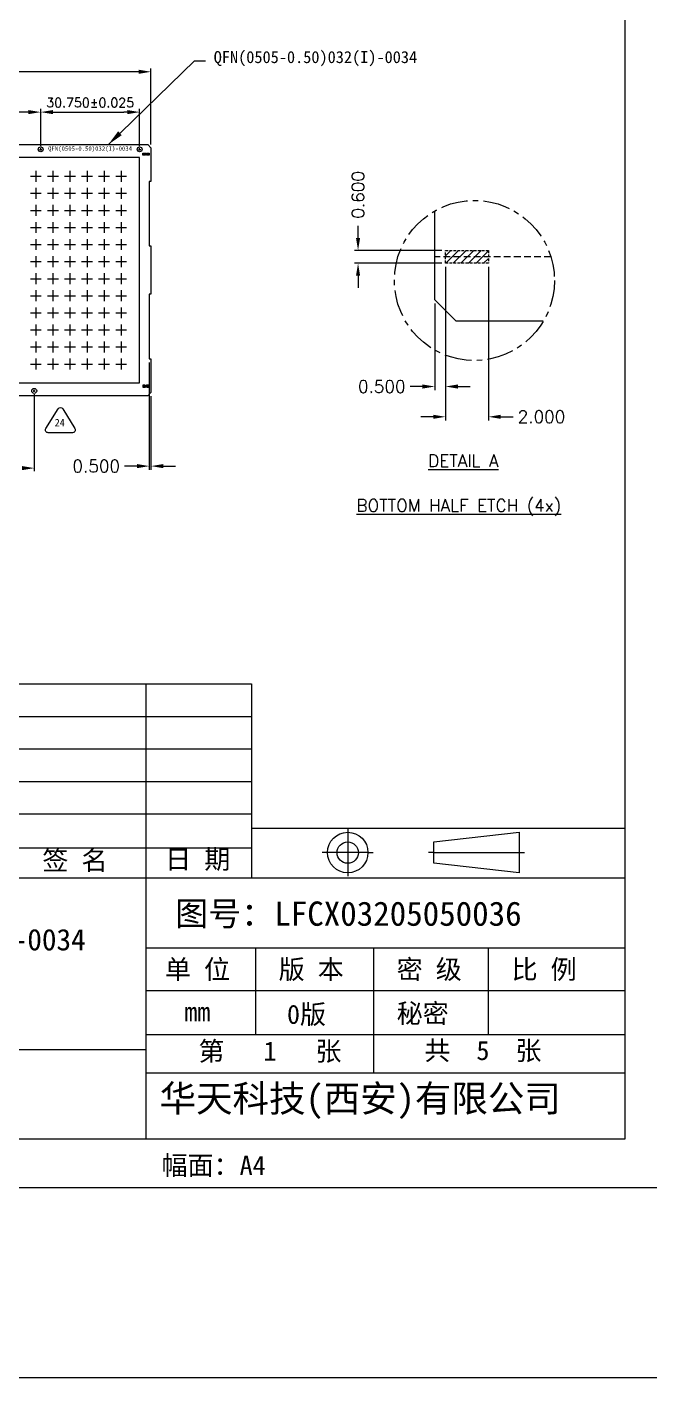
# Model space of a CAD drawing. Header units: millimetres. Extents: x 4544 to 5081, y 1539 to 1788.
# Drawn here: x 4933 to 4991, y 1539.3 to 1665.1 of the extents above; entities that cross this region are included whole.
import ezdxf
from ezdxf.lldxf.tags import DXFTag

# ---------------------------------------------------------------- set-up
doc = ezdxf.new("R2010")
doc.units = ezdxf.units.MM
for name, pattern in [('CENTER', [2, 1.25, -0.25, 0.25, -0.25]), ('HIDDEN', [0.375, 0.25, -0.125]), ('HIDDEN2', [0.1875, 0.125, -0.0625])]:
    doc.linetypes.add(name, pattern=pattern)
for name, color, linetype in [('1', 7, 'Continuous'), ('1D', 4, 'Continuous'), ('PKG', 2, 'Continuous'), ('中心线', 1, 'CENTER'), ('图层1实体', 7, 'Continuous')]:
    doc.layers.add(name, color=color, linetype=linetype)
doc.layers.add('标注线', color=3, linetype='Continuous', lineweight=18)
doc.styles.add('SIMPLEX', font='SIMPLEX')
doc.styles.get("Standard").update_dxf_attribs({"font": ''})
doc.styles.add('宋体', font='')
doc.styles.get('Standard').set_extended_font_data('SimSun')
doc.styles.get('宋体').set_extended_font_data('SimSun')
tags = doc.linetypes.add('BORDER', pattern=[8.75, 2.5, -1.25, 2.5, -1.25, 0, -1.25]).pattern_tags.tags
tags[14:15] = [DXFTag(74, 4), DXFTag(75, 0), DXFTag(340, '0'), DXFTag(46, 1.0), DXFTag(50, 0.0), DXFTag(44, 0.0), DXFTag(45, 0.0)]
tags[12:13] = [DXFTag(74, 4), DXFTag(75, 0), DXFTag(340, '0'), DXFTag(46, 1.0), DXFTag(50, 0.0), DXFTag(44, 0.0), DXFTag(45, 0.0)]
tags[10:11] = [DXFTag(74, 4), DXFTag(75, 0), DXFTag(340, '0'), DXFTag(46, 1.0), DXFTag(50, 0.0), DXFTag(44, 0.0), DXFTag(45, 0.0)]
tags[8:9] = [DXFTag(74, 4), DXFTag(75, 0), DXFTag(340, '0'), DXFTag(46, 1.0), DXFTag(50, 0.0), DXFTag(44, 0.0), DXFTag(45, 0.0)]
tags[6:7] = [DXFTag(74, 4), DXFTag(75, 0), DXFTag(340, '0'), DXFTag(46, 1.0), DXFTag(50, 0.0), DXFTag(44, 0.0), DXFTag(45, 0.0)]
tags[4:5] = [DXFTag(74, 4), DXFTag(75, 0), DXFTag(340, '0'), DXFTag(46, 1.0), DXFTag(50, 0.0), DXFTag(44, 0.0), DXFTag(45, 0.0)]
doc.dimstyles.get("Standard").update_dxf_attribs({"dimtxt": 0.18, "dimasz": 0.18, "dimexe": 0.18, "dimexo": 0.0625, "dimgap": 0.09, "dimtad": 0, "dimtih": 1, "dimtoh": 1, "dimdec": 4, "dimzin": 0, "dimdsep": 46, "dimtxsty": 'Standard', "dimcen": 0.09, "dimadec": 0, "dimazin": 0, "dimtfac": 1, "dimtdec": 4, "dimtofl": 0, "dimtmove": 0, "dimatfit": 3, "dimfxl": 1, "dimtolj": 1, "dimtzin": 0, "dimarcsym": 0})

msp = doc.modelspace()

# ---------------------------------------------------------------- hatches: boundary and pattern name
at = {"layer": 'PKG', "lineweight": 5}
h = msp.add_hatch(dxfattribs=at)
h.set_pattern_fill('ANSI31', color=256, scale=0.6, style=0)
h.set_pattern_definition([(45, (4587.711415, 1653.0431), (-0.053033009, 0.053033009), [])])
h.paths.add_polyline_path([(4867.2815, 1653.3595), (4867.2815, 1653.1795), (4867.8815, 1653.1795), (4867.8815, 1653.3595)])
h.paths.add_polyline_path([(4867.2815, 1631.5795), (4867.2815, 1631.7595), (4867.8815, 1631.7595), (4867.8815, 1631.5795)])
h.paths.add_polyline_path([(4944.3815, 1631.5795), (4944.3815, 1631.7595), (4943.7815, 1631.7595), (4943.7815, 1631.5795)])
h.paths.add_polyline_path([(4944.3815, 1653.3595), (4944.3815, 1653.1795), (4943.7815, 1653.1795), (4943.7815, 1653.3595)])
h = msp.add_hatch(dxfattribs=at)
h.set_pattern_fill('ANSI31', color=256, scale=4, style=0)
h.set_pattern_definition([(45, (4451.9162, 1727.58855), (-0.3535534, 0.3535534), [])])
h.paths.add_polyline_path([(4971.9979, 1643.1075), (4971.9979, 1644.3075), (4975.9979, 1644.3075), (4975.9979, 1643.1075)])

# ---------------------------------------------------------------- linework, layer by layer
at = {"lineweight": 5, "elevation": -0.0291}
msp.add_lwpolyline([(4818.5124, 1788.1145), (5080.5694, 1788.1145), (5080.5694, 1539.3036), (4818.5124, 1539.3036)], close=True, dxfattribs=at)
at = {"layer": '1', "lineweight": 5}
for p, q in [((4867.4315, 1654.1695), (4944.2315, 1654.1695)), ((4944.2315, 1654.1695), (4944.5315, 1653.8695)), ((4944.5315, 1653.8695), (4944.5315, 1650.7195)), ((4944.5315, 1650.7195), (4944.3815, 1650.7195)), ((4944.3815, 1650.7195), (4944.3815, 1644.7195)), ((4944.3815, 1644.7195), (4944.5315, 1644.7195)), ((4944.5315, 1644.7195), (4944.5315, 1640.2195)), ((4944.5315, 1640.2195), (4944.3815, 1640.2195)), ((4944.3815, 1640.2195), (4944.3815, 1634.2195)), ((4944.3815, 1634.2195), (4944.5315, 1634.2195)), ((4944.5315, 1634.2195), (4944.5315, 1631.0695)), ((4944.2315, 1630.7695), (4867.4315, 1630.7695)), ((4944.5315, 1631.0695), (4944.2315, 1630.7695))]:
    msp.add_line(p, q, dxfattribs=at)
msp.add_lwpolyline([(4981.1079, 1637.7075), (4972.9979, 1637.7075), (4970.9979, 1639.7075), (4970.9979, 1647.9888)], dxfattribs=at)
for centre in [(4934.2565, 1653.7159), (4943.4815, 1653.7159), (4933.6565, 1631.2231)]:
    msp.add_circle(centre, 0.2286, dxfattribs=at)
at = {"layer": '1D', "linetype": 'HIDDEN2', "lineweight": 5, "ltscale": 5}
msp.add_line((4981.815, 1643.7075), (4970.9979, 1643.7075), dxfattribs=at)
at = {"layer": 'PKG', "lineweight": 5}
for p, q in [((4934.1565, 1653.7159), (4934.3565, 1653.7159)), ((4934.2565, 1653.6159), (4934.2565, 1653.8159)), ((4943.3815, 1653.7159), (4943.5815, 1653.7159)), ((4943.4815, 1653.6159), (4943.4815, 1653.8159)), ((4933.5565, 1631.2231), (4933.7565, 1631.2231)), ((4933.6565, 1631.1231), (4933.6565, 1631.3231))]:
    msp.add_line(p, q, dxfattribs=at)
at = {"layer": 'PKG', "linetype": 'HIDDEN', "lineweight": 5}
for points in [[(4944.3815, 1653.3595), (4944.3815, 1653.1795), (4943.7815, 1653.1795), (4943.7815, 1653.3595)], [(4971.9979, 1643.1075), (4971.9979, 1644.3075), (4975.9979, 1644.3075), (4975.9979, 1643.1075)], [(4944.3815, 1631.5795), (4944.3815, 1631.7595), (4943.7815, 1631.7595), (4943.7815, 1631.5795)]]:
    msp.add_lwpolyline(points, close=True, dxfattribs=at)
at = {"layer": 'PKG', "lineweight": 5}
msp.add_lwpolyline([(4868.4815, 1631.9695), (4943.4815, 1631.9695), (4943.4815, 1652.9695), (4868.4815, 1652.9695)], close=True, dxfattribs=at)
at = {"layer": 'PKG', "color": 2, "linetype": 'CENTER', "lineweight": 5, "ltscale": 2}
msp.add_circle((4974.6878, 1641.5058), 7.4595, dxfattribs=at)
at = {"layer": '中心线', "linetype": 'CENTER', "lineweight": 5}
for p, q in [((4933.2992, 1651.2145), (4934.3137, 1651.2145)), ((4933.8065, 1651.7218), (4933.8065, 1650.7073)), ((4934.8892, 1651.2145), (4935.9037, 1651.2145)), ((4935.3965, 1651.7218), (4935.3965, 1650.7073)), ((4936.4792, 1651.2145), (4937.4937, 1651.2145)), ((4936.9865, 1651.7218), (4936.9865, 1650.7073)), ((4938.0692, 1651.2145), (4939.0837, 1651.2145)), ((4938.5765, 1651.7218), (4938.5765, 1650.7073)), ((4939.6592, 1651.2145), (4940.6737, 1651.2145)), ((4940.1665, 1651.7218), (4940.1665, 1650.7073)), ((4941.2492, 1651.2145), (4942.2637, 1651.2145)), ((4941.7565, 1651.7218), (4941.7565, 1650.7073)), ((4933.2992, 1649.6245), (4934.3137, 1649.6245)), ((4933.8065, 1650.1318), (4933.8065, 1649.1173)), ((4934.8892, 1649.6245), (4935.9037, 1649.6245)), ((4935.3965, 1650.1318), (4935.3965, 1649.1173)), ((4936.4792, 1649.6245), (4937.4937, 1649.6245)), ((4936.9865, 1650.1318), (4936.9865, 1649.1173)), ((4938.0692, 1649.6245), (4939.0837, 1649.6245)), ((4938.5765, 1650.1318), (4938.5765, 1649.1173)), ((4939.6592, 1649.6245), (4940.6737, 1649.6245)), ((4940.1665, 1650.1318), (4940.1665, 1649.1173)), ((4941.2492, 1649.6245), (4942.2637, 1649.6245)), ((4941.7565, 1650.1318), (4941.7565, 1649.1173)), ((4933.8065, 1648.5418), (4933.8065, 1647.5273)), ((4935.3965, 1648.5418), (4935.3965, 1647.5273)), ((4936.9865, 1648.5418), (4936.9865, 1647.5273)), ((4938.5765, 1648.5418), (4938.5765, 1647.5273)), ((4940.1665, 1648.5418), (4940.1665, 1647.5273)), ((4941.7565, 1648.5418), (4941.7565, 1647.5273)), ((4933.2992, 1648.0345), (4934.3137, 1648.0345)), ((4933.8065, 1646.9518), (4933.8065, 1645.9373)), ((4934.8892, 1648.0345), (4935.9037, 1648.0345)), ((4935.3965, 1646.9518), (4935.3965, 1645.9373)), ((4936.4792, 1648.0345), (4937.4937, 1648.0345)), ((4936.9865, 1646.9518), (4936.9865, 1645.9373)), ((4938.0692, 1648.0345), (4939.0837, 1648.0345)), ((4938.5765, 1646.9518), (4938.5765, 1645.9373)), ((4939.6592, 1648.0345), (4940.6737, 1648.0345)), ((4940.1665, 1646.9518), (4940.1665, 1645.9373)), ((4941.2492, 1648.0345), (4942.2637, 1648.0345)), ((4941.7565, 1646.9518), (4941.7565, 1645.9373)), ((4933.2992, 1646.4445), (4934.3137, 1646.4445)), ((4934.8892, 1646.4445), (4935.9037, 1646.4445)), ((4936.4792, 1646.4445), (4937.4937, 1646.4445)), ((4938.0692, 1646.4445), (4939.0837, 1646.4445)), ((4939.6592, 1646.4445), (4940.6737, 1646.4445)), ((4941.2492, 1646.4445), (4942.2637, 1646.4445)), ((4933.2992, 1644.8545), (4934.3137, 1644.8545)), ((4933.8065, 1645.3618), (4933.8065, 1644.3473)), ((4934.8892, 1644.8545), (4935.9037, 1644.8545)), ((4935.3965, 1645.3618), (4935.3965, 1644.3473)), ((4936.4792, 1644.8545), (4937.4937, 1644.8545)), ((4936.9865, 1645.3618), (4936.9865, 1644.3473)), ((4938.0692, 1644.8545), (4939.0837, 1644.8545)), ((4938.5765, 1645.3618), (4938.5765, 1644.3473)), ((4939.6592, 1644.8545), (4940.6737, 1644.8545)), ((4940.1665, 1645.3618), (4940.1665, 1644.3473)), ((4941.2492, 1644.8545), (4942.2637, 1644.8545)), ((4941.7565, 1645.3618), (4941.7565, 1644.3473)), ((4933.2992, 1643.2645), (4934.3137, 1643.2645)), ((4933.8065, 1643.7718), (4933.8065, 1642.7573)), ((4934.8892, 1643.2645), (4935.9037, 1643.2645)), ((4935.3965, 1643.7718), (4935.3965, 1642.7573)), ((4936.4792, 1643.2645), (4937.4937, 1643.2645)), ((4936.9865, 1643.7718), (4936.9865, 1642.7573)), ((4938.0692, 1643.2645), (4939.0837, 1643.2645)), ((4938.5765, 1643.7718), (4938.5765, 1642.7573)), ((4939.6592, 1643.2645), (4940.6737, 1643.2645)), ((4940.1665, 1643.7718), (4940.1665, 1642.7573)), ((4941.2492, 1643.2645), (4942.2637, 1643.2645)), ((4941.7565, 1643.7718), (4941.7565, 1642.7573)), ((4933.8065, 1642.1818), (4933.8065, 1641.1673)), ((4935.3965, 1642.1818), (4935.3965, 1641.1673)), ((4936.9865, 1642.1818), (4936.9865, 1641.1673)), ((4938.5765, 1642.1818), (4938.5765, 1641.1673)), ((4940.1665, 1642.1818), (4940.1665, 1641.1673)), ((4941.7565, 1642.1818), (4941.7565, 1641.1673)), ((4933.2992, 1641.6745), (4934.3137, 1641.6745)), ((4933.8065, 1640.5918), (4933.8065, 1639.5773)), ((4934.8892, 1641.6745), (4935.9037, 1641.6745)), ((4935.3965, 1640.5918), (4935.3965, 1639.5773)), ((4936.4792, 1641.6745), (4937.4937, 1641.6745)), ((4936.9865, 1640.5918), (4936.9865, 1639.5773)), ((4938.0692, 1641.6745), (4939.0837, 1641.6745)), ((4938.5765, 1640.5918), (4938.5765, 1639.5773)), ((4939.6592, 1641.6745), (4940.6737, 1641.6745)), ((4940.1665, 1640.5918), (4940.1665, 1639.5773)), ((4941.2492, 1641.6745), (4942.2637, 1641.6745)), ((4941.7565, 1640.5918), (4941.7565, 1639.5773)), ((4933.2992, 1640.0845), (4934.3137, 1640.0845)), ((4934.8892, 1640.0845), (4935.9037, 1640.0845)), ((4936.4792, 1640.0845), (4937.4937, 1640.0845)), ((4938.0692, 1640.0845), (4939.0837, 1640.0845)), ((4939.6592, 1640.0845), (4940.6737, 1640.0845)), ((4941.2492, 1640.0845), (4942.2637, 1640.0845)), ((4933.2992, 1638.4945), (4934.3137, 1638.4945)), ((4933.8065, 1639.0018), (4933.8065, 1637.9873)), ((4934.8892, 1638.4945), (4935.9037, 1638.4945)), ((4935.3965, 1639.0018), (4935.3965, 1637.9873)), ((4936.4792, 1638.4945), (4937.4937, 1638.4945)), ((4936.9865, 1639.0018), (4936.9865, 1637.9873)), ((4938.0692, 1638.4945), (4939.0837, 1638.4945)), ((4938.5765, 1639.0018), (4938.5765, 1637.9873)), ((4939.6592, 1638.4945), (4940.6737, 1638.4945)), ((4940.1665, 1639.0018), (4940.1665, 1637.9873)), ((4941.2492, 1638.4945), (4942.2637, 1638.4945)), ((4941.7565, 1639.0018), (4941.7565, 1637.9873)), ((4933.2992, 1636.9045), (4934.3137, 1636.9045)), ((4933.8065, 1637.4118), (4933.8065, 1636.3973)), ((4934.8892, 1636.9045), (4935.9037, 1636.9045)), ((4935.3965, 1637.4118), (4935.3965, 1636.3973)), ((4936.4792, 1636.9045), (4937.4937, 1636.9045)), ((4936.9865, 1637.4118), (4936.9865, 1636.3973)), ((4938.0692, 1636.9045), (4939.0837, 1636.9045)), ((4938.5765, 1637.4118), (4938.5765, 1636.3973)), ((4939.6592, 1636.9045), (4940.6737, 1636.9045)), ((4940.1665, 1637.4118), (4940.1665, 1636.3973)), ((4941.2492, 1636.9045), (4942.2637, 1636.9045)), ((4941.7565, 1637.4118), (4941.7565, 1636.3973)), ((4933.8065, 1635.8218), (4933.8065, 1634.8073)), ((4935.3965, 1635.8218), (4935.3965, 1634.8073)), ((4936.9865, 1635.8218), (4936.9865, 1634.8073)), ((4938.5765, 1635.8218), (4938.5765, 1634.8073)), ((4940.1665, 1635.8218), (4940.1665, 1634.8073)), ((4941.7565, 1635.8218), (4941.7565, 1634.8073)), ((4933.2992, 1635.3145), (4934.3137, 1635.3145)), ((4933.8065, 1634.2318), (4933.8065, 1633.2173)), ((4934.8892, 1635.3145), (4935.9037, 1635.3145)), ((4935.3965, 1634.2318), (4935.3965, 1633.2173)), ((4936.4792, 1635.3145), (4937.4937, 1635.3145)), ((4936.9865, 1634.2318), (4936.9865, 1633.2173)), ((4938.0692, 1635.3145), (4939.0837, 1635.3145)), ((4938.5765, 1634.2318), (4938.5765, 1633.2173)), ((4939.6592, 1635.3145), (4940.6737, 1635.3145)), ((4940.1665, 1634.2318), (4940.1665, 1633.2173)), ((4941.2492, 1635.3145), (4942.2637, 1635.3145)), ((4941.7565, 1634.2318), (4941.7565, 1633.2173)), ((4933.2992, 1633.7245), (4934.3137, 1633.7245)), ((4934.8892, 1633.7245), (4935.9037, 1633.7245)), ((4936.4792, 1633.7245), (4937.4937, 1633.7245)), ((4938.0692, 1633.7245), (4939.0837, 1633.7245)), ((4939.6592, 1633.7245), (4940.6737, 1633.7245)), ((4941.2492, 1633.7245), (4942.2637, 1633.7245))]:
    msp.add_line(p, q, dxfattribs=at)
at = {"layer": '图层1实体', "lineweight": 5}
for p, q in [((4900.8598, 1603.9436, 0.0325), (4953.9118, 1603.9436, 0.0325)), ((4944.0504, 1603.9436, 0.0325), (4944.0504, 1585.8637, 0.0325)), ((4953.9118, 1603.9436, 0.0325), (4953.9118, 1585.8637, 0.0325)), ((4900.8598, 1600.9163, 0.0325), (4953.9118, 1600.9163, 0.0325)), ((4900.8598, 1597.889, 0.0325), (4953.9118, 1597.889, 0.0325)), ((4900.8598, 1594.8617, 0.0325), (4953.9118, 1594.8617, 0.0325)), ((4900.8598, 1591.8344, 0.0325), (4953.9118, 1591.8344, 0.0325)), ((4953.9118, 1590.5023, 0.0325), (4988.7114, 1590.5023, 0.0325)), ((4900.8598, 1588.6629, 0.0325), (4953.9118, 1588.6629, 0.0325)), ((4900.8598, 1585.8637, 0.0325), (4988.7114, 1585.8637, 0.0325)), ((4944.0504, 1585.8637, 0.0325), (4944.0504, 1561.5567, 0.0325)), ((4944.0504, 1579.359, 0.0325), (4988.7114, 1579.359, 0.0325)), ((4954.2686, 1579.2771, 0.0325), (4954.2686, 1571.282, 0.0325)), ((4965.2671, 1579.2771, 0.0325), (4965.2671, 1567.7253, 0.0325)), ((4975.98, 1579.2771, 0.0325), (4975.98, 1571.282, 0.0325)), ((4944.0504, 1575.3848, 0.0325), (4988.7114, 1575.3848, 0.0325)), ((4944.0504, 1571.282, 0.0325), (4988.7114, 1571.282, 0.0325)), ((4944.0504, 1569.8473, 0.0325), (4832.1398, 1569.8473, 0.0325)), ((4944.0504, 1567.7253, 0.0325), (4988.7114, 1567.7253, 0.0325))]:
    msp.add_line(p, q, dxfattribs=at)
at = {"layer": '图层1实体', "color": 1, "linetype": 'BORDER', "lineweight": 5}
for p, q in [((4962.8777, 1590.3968, 0.0325), (4962.8777, 1588.2323, 0.0325)), ((4960.9871, 1588.2323, 0.0325), (4960.4895, 1588.2323, 0.0325)), ((4962.8777, 1588.2323, 0.0325), (4960.9871, 1588.2323, 0.0325)), ((4962.8777, 1588.2323, 0.0325), (4962.8777, 1586.0361, 0.0325)), ((4964.7683, 1588.2323, 0.0325), (4962.8777, 1588.2323, 0.0325)), ((4964.7683, 1588.2323, 0.0325), (4965.2658, 1588.2323, 0.0325)), ((4970.8908, 1588.2323, 0.0325), (4970.3932, 1588.2323, 0.0325)), ((4970.8908, 1588.2323, 0.0325), (4978.8512, 1588.2323, 0.0325)), ((4978.8512, 1588.2323, 0.0325), (4979.3487, 1588.2323, 0.0325))]:
    msp.add_line(p, q, dxfattribs=at)
at = {"layer": '图层1实体', "color": 6, "linetype": 'Continuous', "lineweight": 5}
for p, q in [((4970.8908, 1589.2273, 0.0325), (4978.8512, 1590.1229, 0.0325)), ((4970.8908, 1587.2372, 0.0325), (4970.8908, 1589.2273, 0.0325)), ((4978.8512, 1590.1229, 0.0325), (4978.8512, 1586.3417, 0.0325)), ((4978.8512, 1586.3417, 0.0325), (4970.8908, 1587.2372, 0.0325))]:
    msp.add_line(p, q, dxfattribs=at)
at = {"layer": '图层1实体', "lineweight": 5, "elevation": 0.0325}
for points in [[(4832.1398, 1781.9326), (4994.1036, 1781.9326), (4994.1036, 1557.0243), (4832.1398, 1557.0243)], [(4851.4957, 1777.3728), (4988.7114, 1777.3728), (4988.7114, 1561.5567), (4851.4957, 1561.5567)]]:
    msp.add_lwpolyline(points, close=True, dxfattribs=at)
at = {"layer": '图层1实体', "color": 6, "linetype": 'Continuous', "lineweight": 5}
for radius in [1.8906, 0.9951]:
    msp.add_circle((4962.8777, 1588.2323, 0.0325), radius, dxfattribs=at)
at = {"layer": '标注线', "lineweight": 5}
for p, q in [((4943.3815, 1660.9406), (4912.5934, 1660.9406)), ((4944.5315, 1654.1695), (4944.5315, 1661.2406)), ((4933.1065, 1657.1873), (4928.0695, 1657.1873)), ((4934.2565, 1654.0159), (4934.2565, 1657.4873)), ((4934.2565, 1654.0159), (4934.2565, 1657.4873)), ((4935.4065, 1657.1873), (4942.0166, 1657.1873)), ((4942.3315, 1657.1873), (4942.0166, 1657.1873)), ((4943.4815, 1654.0159), (4943.4815, 1657.4873)), ((4963.8414, 1645.4575), (4963.8414, 1646.6075)), ((4971.6529, 1644.3075), (4963.4964, 1644.3075)), ((4971.6529, 1643.1075), (4963.4964, 1643.1075)), ((4963.8414, 1641.9575), (4963.8414, 1640.8075)), ((4971.9979, 1642.7625), (4971.9979, 1631.2873)), ((4971.9979, 1642.7625), (4971.9979, 1628.4671)), ((4975.9979, 1642.7625), (4975.9979, 1628.4671)), ((4970.9979, 1639.3625), (4970.9979, 1631.2873)), ((4944.3815, 1633.8745), (4944.3815, 1623.8746)), ((4933.6565, 1630.9231), (4933.6565, 1623.7344)), ((4944.5315, 1630.7245), (4944.5315, 1623.8746)), ((4969.8479, 1631.6323), (4968.6979, 1631.6323)), ((4973.1479, 1631.6323), (4974.2979, 1631.6323)), ((4970.8479, 1628.8121), (4969.6979, 1628.8121)), ((4977.1479, 1628.8121), (4978.2979, 1628.8121)), ((4943.2315, 1624.2196), (4942.0815, 1624.2196)), ((4945.6815, 1624.2196), (4946.8315, 1624.2196))]:
    msp.add_line(p, q, dxfattribs=at)
at = {"layer": '标注线', "color": 6, "lineweight": 5, "ltscale": 2, "elevation": 0.0145}
msp.add_lwpolyline([(4936.3143, 1629.545), (4937.4488, 1627.7082, -0.58729158), (4937.236, 1627.3266), (4934.947, 1627.3266, -0.58994045), (4934.7352, 1627.7099), (4935.8898, 1629.5467, -0.5551437)], format="xyb", close=True, dxfattribs=at)
at = {"layer": '标注线', "lineweight": 5}
for points in [[(4943.3815, 1661.1322), (4943.3815, 1660.7489), (4944.5315, 1660.9406)], [(4933.1065, 1657.379), (4933.1065, 1656.9957), (4934.2565, 1657.1873)], [(4935.4065, 1657.379), (4935.4065, 1656.9957), (4934.2565, 1657.1873)], [(4942.3315, 1657.379), (4942.3315, 1656.9957), (4943.4815, 1657.1873)], [(4963.6497, 1645.4575), (4964.033, 1645.4575), (4963.8414, 1644.3075)], [(4963.6497, 1641.9575), (4964.033, 1641.9575), (4963.8414, 1643.1075)], [(4969.8479, 1631.824), (4969.8479, 1631.4406), (4970.9979, 1631.6323)], [(4973.1479, 1631.824), (4973.1479, 1631.4406), (4971.9979, 1631.6323)], [(4970.8479, 1629.0037), (4970.8479, 1628.6204), (4971.9979, 1628.8121)], [(4977.1479, 1629.0037), (4977.1479, 1628.6204), (4975.9979, 1628.8121)], [(4932.5065, 1624.226), (4932.5065, 1623.8427), (4933.6565, 1624.0344)], [(4943.2315, 1624.4113), (4943.2315, 1624.0279), (4944.3815, 1624.2196)], [(4945.6815, 1624.4113), (4945.6815, 1624.0279), (4944.5315, 1624.2196)]]:
    msp.add_solid(points, dxfattribs=at)

# ---------------------------------------------------------------- texts
at = {"layer": '图层1实体', "lineweight": 5, "style": '宋体'}
for s, height, p in [('图号：LFCX03205050036', 2.259812, (4946.7844, 1581.4145, 0.0363)), ('单 位', 1.78116, (4945.8411, 1576.4699, 0.0325)), ('版 本', 1.78116, (4956.4418, 1576.4699, 0.0325)), ('密 级', 1.78116, (4967.4404, 1576.4699, 0.0325)), ('比 例', 1.78116, (4978.1532, 1576.4699, 0.0325)), ('mm', 1.78116, (4947.6407, 1572.5221, 0.0325)), ('0版', 1.78116, (4957.2191, 1572.2816, 0.0325)), ('秘密 ', 1.78116, (4967.4404, 1572.3671, 0.0325)), ('幅面：A4', 1.78116, (4945.5143, 1558.2118, 0.0325))]:
    msp.add_text(s, height=height, dxfattribs=at).set_placement(p)
at = {"layer": '图层1实体', "lineweight": 5, "attachment_point": 1, "style": '宋体'}
for s, insert, char_height in [('{\\fSimSun|b0|i0|c134|p2;签 名}', (4934.4119, 1588.4033, 0.0325), 1.781163), ('{\\fSimSun|b0|i0|c134|p2;日 期}', (4945.861, 1588.5067, 0.0325), 1.781163), ('{\\fSimSun|b0|i0|c134|p2;第   1   张}', (4948.9595, 1570.6295, 0.0325), 1.781163), ('{\\fSimSun|b0|i0|c134|p2;共  5  张}', (4970.0248, 1570.6901, 0.0325), 1.781163), ('{\\fSimSun|b0|i0|c134|p2;华天科技(西安)有限公司}', (4945.3381, 1566.5798, 0.0325), 2.493628)]:
    msp.add_mtext(s, dxfattribs=dict(at, insert=insert, char_height=char_height))
at = {"layer": '图层1实体', "lineweight": 5, "insert": (4904.4382, 1581.1226, 0.0291), "char_height": 2, "width": 65.69046, "attachment_point": 1, "style": '宋体'}
msp.add_mtext('QFN(0505-0.50)032(I)-0034\\P        引线框架图', dxfattribs=at)
at = {"layer": '标注线', "lineweight": 5, "attachment_point": 5}
for s, insert, char_height, style in [('{\\fSimSun|b0|i0|c134|p2;QFN(0505-0.50)032(I)-0034}', (4959.8681, 1662.1612), 1.115046, 'SIMPLEX'), ('30.750±0.025', (4938.869, 1658.0734), 0.860438, 'SIMPLEX'), ('QFN(0505-0.50)032(I)-0034', (4938.8613, 1653.7438), 0.4, '宋体'), ('\\A1;0.500', (4966.0529, 1631.6323), 1.15, 'SIMPLEX'), ('\\A1;2.000', (4980.9429, 1628.8121), 1.15, 'SIMPLEX'), ('\\A1;0.500', (4939.4365, 1624.2196), 1.15, 'SIMPLEX'), ('{\\LDETAIL A}', (4973.6523, 1624.7157, -0.019), 1.15, 'SIMPLEX'), ('{\\LBOTTOM HALF ETCH (4x)}', (4973.2314, 1620.3622, -0.019), 1.15, 'SIMPLEX')]:
    msp.add_mtext(s, dxfattribs=dict(at, insert=insert, char_height=char_height, style=style))
at = {"layer": '标注线', "lineweight": 5, "insert": (4963.8414, 1649.482), "char_height": 1.15, "attachment_point": 5, "rotation": 90, "style": 'SIMPLEX'}
msp.add_mtext('\\A1;0.600', dxfattribs=at)
at = {"layer": '标注线', "color": 4, "linetype": 'ByBlock', "lineweight": 5, "insert": (4936.035, 1628.268, 0.0118), "char_height": 0.7, "width": 0.968274, "attachment_point": 5, "style": '宋体'}
msp.add_mtext('24', dxfattribs=at)

# ---------------------------------------------------------------- leaders
at = {"layer": '标注线', "lineweight": 5}
msp.add_leader([(4940.5677, 1654.1695), (4948.6009, 1661.9751), (4949.6309, 1661.9751)], dimstyle='Standard', override={"dimasz": 1.5, "dimgap": 0.3, "dimtad": 1, "dimlwd": 5}, dxfattribs=at)

doc.saveas('drawing.dxf')
